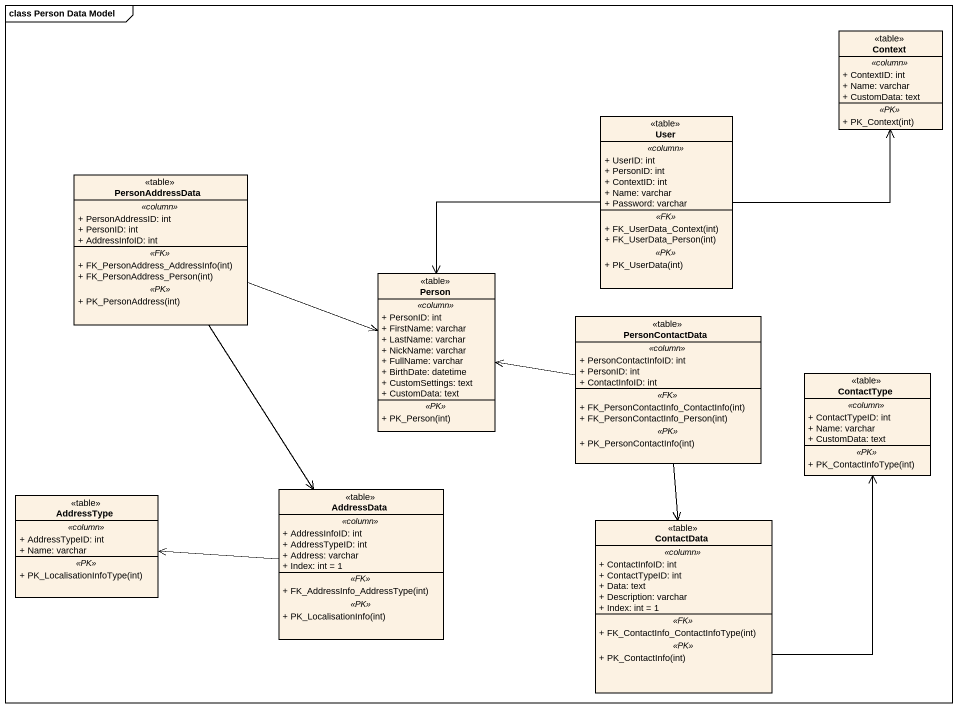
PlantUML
@startuml
mainframe class Person Data Model
hide circle
hide empty members
skinparam classAttributeIconSize 0
class Context <<table>> {
  .. <<column>> ..
  + ContextID: int
  + Name: varchar
  + CustomData: text
  .. <<PK>> ..
  + PK_Context(int)
}
class User <<table>> {
  .. <<column>> ..
  + UserID: int
  + PersonID: int
  + ContextID: int
  + Name: varchar
  + Password: varchar
  .. <<FK>> ..
  + FK_UserData_Context(int)
  + FK_UserData_Person(int)
  .. <<PK>> ..
  + PK_UserData(int)
}
class PersonAddressData <<table>> {
  .. <<column>> ..
  + PersonAddressID: int
  + PersonID: int
  + AddressInfoID: int
  .. <<FK>> ..
  + FK_PersonAddress_AddressInfo(int)
  + FK_PersonAddress_Person(int)
  .. <<PK>> ..
  + PK_PersonAddress(int)
}
class "Person" as Person_ <<table>> {
  .. <<column>> ..
  + PersonID: int
  + FirstName: varchar
  + LastName: varchar
  + NickName: varchar
  + FullName: varchar
  + BirthDate: datetime
  + CustomSettings: text
  + CustomData: text
  .. <<PK>> ..
  + PK_Person(int)
}
class PersonContactData <<table>> {
  .. <<column>> ..
  + PersonContactInfoID: int
  + PersonID: int
  + ContactInfoID: int
  .. <<FK>> ..
  + FK_PersonContactInfo_ContactInfo(int)
  + FK_PersonContactInfo_Person(int)
  .. <<PK>> ..
  + PK_PersonContactInfo(int)
}
class ContactType <<table>> {
  .. <<column>> ..
  + ContactTypeID: int
  + Name: varchar
  + CustomData: text
  .. <<PK>> ..
  + PK_ContactInfoType(int)
}
class AddressType <<table>> {
  .. <<column>> ..
  + AddressTypeID: int
  + Name: varchar
  .. <<PK>> ..
  + PK_LocalisationInfoType(int)
}
class AddressData <<table>> {
  .. <<column>> ..
  + AddressInfoID: int
  + AddressTypeID: int
  + Address: varchar
  + Index: int = 1
  .. <<FK>> ..
  + FK_AddressInfo_AddressType(int)
  .. <<PK>> ..
  + PK_LocalisationInfo(int)
}
class ContactData <<table>> {
  .. <<column>> ..
  + ContactInfoID: int
  + ContactTypeID: int
  + Data: text
  + Description: varchar
  + Index: int = 1
  .. <<FK>> ..
  + FK_ContactInfo_ContactInfoType(int)
  .. <<PK>> ..
  + PK_ContactInfo(int)
}
User -right-> Context
User --> Person_
PersonAddressData -right-> Person_
PersonAddressData --> AddressData
PersonContactData -left-> Person_
PersonContactData --> ContactData
AddressData -left-> AddressType
ContactData -up-> ContactType
@enduml
